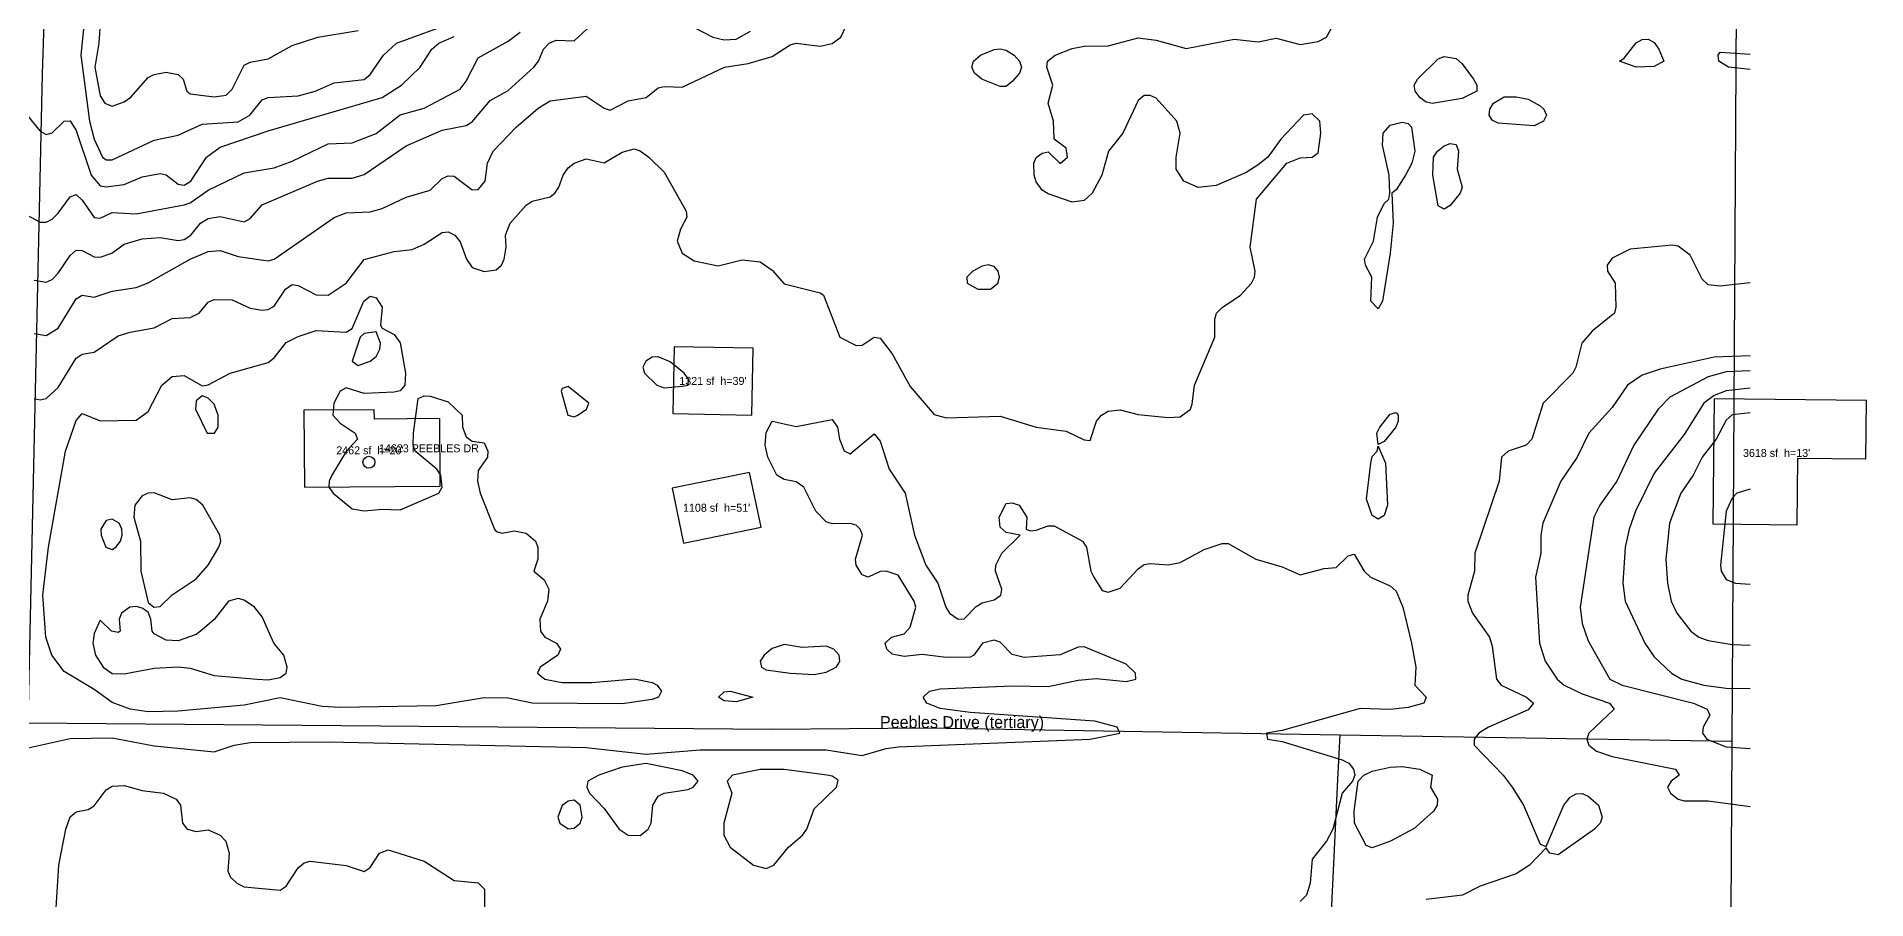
# Model space of a CAD drawing. Extents: x 425119 to 428731, y 1576976 to 1581037.
# Drawn here: x 427816 to 428731, y 1579714 to 1580146 of the extents above; entities that cross this region are included whole.
import ezdxf
from ezdxf.enums import TextEntityAlignment as Align

# ---------------------------------------------------------------- set-up
doc = ezdxf.new("R2010")
doc.units = 21
doc.header["$MEASUREMENT"] = 0
for name, color, linetype in [('A-BLDG-ANNO', 1, 'Continuous'), ('A-BLDG-FTPT', 1, 'Continuous'), ('C-ROAD-ANNO', 7, 'Continuous'), ('C-ROAD-CNTR', 7, 'Continuous'), ('C-TOPO-MAJR', 3, 'Continuous'), ('C-TOPO-MINR', 8, 'Continuous'), ('G-ANNO-ADDR', 2, 'Continuous'), ('G-ANNO-AOI', 6, 'Continuous')]:
    doc.layers.add(name, color=color, linetype=linetype)

msp = doc.modelspace()

# ---------------------------------------------------------------- linework, layer by layer
at = {"layer": 'A-BLDG-FTPT'}
for points, elevation in [([(428133.74, 1579957.28), (428173.31, 1579956.5), (428173.95, 1579989.87), (428134.42, 1579990.65)], 80.55), ([(427949.61, 1579920.41), (428017.54, 1579920.92), (428017.29, 1579954.7), (427984.61, 1579954.46), (427984.54, 1579959.18), (427949.3, 1579958.92)], 80.03), ([(428654.49, 1579964.58), (428653.8, 1579902.15), (428695.93, 1579901.64), (428696.32, 1579935.02), (428730.21, 1579934.64), (428730.55, 1579963.73)], 85.63), ([(428133.48, 1579919.9), (428139.19, 1579892.45), (428177.91, 1579900.4), (428172.2, 1579927.85)], 80.71)]:
    msp.add_lwpolyline(points, close=True, dxfattribs=dict(at, elevation=elevation))
at = {"layer": 'C-ROAD-CNTR'}
for points in [[(427838.36, 1580980.85), (427836.8, 1580823.09), (427835.19, 1580660.49), (427831.02, 1580526.3), (427829.23, 1580468.89), (427819.33, 1580152.45), (427818.54, 1580127.15), (427811.28, 1579802.66)], [(427811.28, 1579802.66), (428183.43, 1579799.53), (428260.4, 1579800.17), (428467.24, 1579796.68), (428663.45, 1579793.4)], [(428467.24, 1579796.68), (428466.15, 1579774.36), (428461.55, 1579679.77), (428446.09, 1579663.07), (428413.7, 1579647.59), (428347.05, 1579617.4), (428316.17, 1579590.42)]]:
    msp.add_lwpolyline(points, dxfattribs=at)
at = {"layer": 'C-TOPO-MAJR'}
for points, elevation in [([(427811.5, 1580105.77), (427817.5, 1580098.39), (427820.5, 1580096.82), (427823.5, 1580097.56), (427829.5, 1580103.51), (427832.5, 1580103.55), (427835.5, 1580098.72), (427843.06, 1580076.5), (427847.5, 1580071.17), (427850.5, 1580070.59), (427859.5, 1580071.82), (427868.5, 1580075.67), (427877.5, 1580077.19), (427880.5, 1580076.55), (427886.5, 1580071.91), (427889.5, 1580071.44), (427892.9, 1580073.5), (427900.59, 1580085.5), (427907.5, 1580090.5), (427931.5, 1580098.55), (427988.5, 1580115.23), (427998.08, 1580121.5), (428007.45, 1580130.5), (428013.3, 1580139.5), (428016.86, 1580142.5), (428024.5, 1580145.79)], 85), ([(428672.5, 1580129.26), (428661.63, 1580130.5), (428656.85, 1580133.5), (428656.36, 1580136.5), (428657.5, 1580137.93), (428672.5, 1580136.85)], 80), ([(428672.5, 1579957.63), (428663.5, 1579956.57), (428660.5, 1579953.95), (428655.44, 1579944.5), (428648.38, 1579935.5), (428643.89, 1579926.5), (428637.78, 1579917.5), (428632.1, 1579902.5), (428630.24, 1579884.5), (428631.1, 1579872.5), (428632.9, 1579863.5), (428635.85, 1579857.5), (428642.84, 1579848.5), (428646.72, 1579845.5), (428651.5, 1579843.77), (428663.5, 1579841.81), (428672.5, 1579841.48)], 85), ([(427811.5, 1579790.1), (427832.5, 1579794.72), (427853.5, 1579795.17), (427874.5, 1579791.11), (427904.5, 1579788.05), (427914.45, 1579791.5), (427922.5, 1579792.76), (427961.5, 1579793.16), (428090.5, 1579790.23), (428120.5, 1579786.88), (428147.5, 1579789.11), (428210.5, 1579789.07), (428228.5, 1579786.25), (428240.5, 1579789.75), (428246.5, 1579790.55), (428342.5, 1579794.4), (428357.33, 1579797.5), (428355.97, 1579800.5), (428344.79, 1579803.5), (428282.5, 1579807.81), (428267.5, 1579809.8), (428260.85, 1579812.5), (428258.92, 1579815.5), (428262.17, 1579818.5), (428267.5, 1579819.7), (428303.5, 1579821.15), (428321.5, 1579820.78), (428336.5, 1579823.89), (428345.5, 1579824.77), (428360.5, 1579823.21), (428365.32, 1579824.5), (428365.05, 1579827.5), (428360.5, 1579831.92), (428339.5, 1579840.62), (428336.5, 1579840.38), (428327.5, 1579836.55), (428309.5, 1579835.27), (428303.5, 1579836.81), (428297.5, 1579842.97), (428294.5, 1579844.03), (428288.71, 1579842.5), (428284.31, 1579836.5), (428282.5, 1579835.51), (428270.5, 1579835.35), (428258.5, 1579836.79), (428249.5, 1579835.71), (428243.5, 1579837.03), (428240.73, 1579839.5), (428239.97, 1579842.5), (428243.08, 1579845.5), (428249.5, 1579847.11), (428252.5, 1579850.5), (428255.34, 1579860.5), (428254.52, 1579863.5), (428246.5, 1579876.49), (428240.5, 1579878.48), (428237.5, 1579878.28), (428231.5, 1579875.5), (428228.5, 1579876.6), (428225.55, 1579881.5), (428225.11, 1579884.5), (428228.65, 1579896.5), (428227.55, 1579899.5), (428225.5, 1579901.39), (428222.5, 1579902.34), (428213.5, 1579902.17), (428210.5, 1579903.04), (428205.26, 1579908.5), (428199.38, 1579920.5), (428195.5, 1579923.04), (428189.5, 1579924.34), (428185.88, 1579926.5), (428181.35, 1579935.5), (428179.99, 1579941.5), (428180.5, 1579947.78), (428183.5, 1579953.41), (428195.5, 1579950.83), (428213.5, 1579954.31), (428216.2, 1579950.5), (428217.2, 1579944.5), (428219.5, 1579938.69), (428222.5, 1579937.14), (428234.5, 1579947.11), (428237.5, 1579943.44), (428241.99, 1579929.5), (428249.95, 1579917.5), (428254.57, 1579896.5), (428260.36, 1579881.5), (428266.36, 1579872.5), (428270.28, 1579860.5), (428272.13, 1579857.5), (428276.5, 1579854.46), (428279.5, 1579854.7), (428285.5, 1579860.8), (428288.5, 1579862.63), (428294.5, 1579864.04), (428297.75, 1579866.5), (428298.37, 1579869.5), (428295.1, 1579878.5), (428295.23, 1579881.5), (428298.25, 1579887.5), (428307.44, 1579896.5), (428300.5, 1579897.81), (428297.5, 1579900.42), (428296.94, 1579905.5), (428300.5, 1579912.29), (428303.5, 1579912.66), (428306.92, 1579911.5), (428310.73, 1579905.5), (428310.48, 1579899.5), (428312.5, 1579898.68), (428315.5, 1579898.98), (428321.5, 1579901.12), (428324.5, 1579901.08), (428338.59, 1579893.5), (428340.65, 1579890.5), (428342.87, 1579878.5), (428344.36, 1579875.5), (428348.5, 1579868.8), (428351.5, 1579867.92), (428357.5, 1579869.87), (428366.5, 1579879.7), (428369.5, 1579881.72), (428372.5, 1579882.32), (428381.5, 1579881.65), (428387.5, 1579882.79), (428399.5, 1579889.31), (428408.5, 1579892.24), (428411.5, 1579892.24), (428425.28, 1579884.5), (428438.5, 1579880.63), (428447.5, 1579876.62), (428459.5, 1579879.85), (428465.5, 1579880.33), (428471.5, 1579886.12), (428474.5, 1579886.91), (428479.49, 1579878.5), (428482.6, 1579875.5), (428492.5, 1579871.16), (428495.5, 1579868.53), (428498.72, 1579860.5), (428503.14, 1579842.5), (428505.32, 1579830.5), (428504.74, 1579821.5), (428510.49, 1579815.5), (428509.2, 1579812.5), (428501.5, 1579810.22), (428492.5, 1579809.25), (428477.5, 1579809.73), (428438.5, 1579798.82), (428430.65, 1579797.5), (428431.1, 1579794.5), (428438.5, 1579793.26), (428468.5, 1579784.17), (428471.81, 1579782.5), (428474.18, 1579779.5), (428474.84, 1579776.5), (428473.59, 1579773.5), (428468.44, 1579767.5), (428463.81, 1579749.5), (428460.61, 1579743.5), (428453.37, 1579734.5), (428452.41, 1579722.5), (428450.67, 1579716.5), (428447.5, 1579713.3)], 80)]:
    msp.add_lwpolyline(points, dxfattribs=dict(at, elevation=elevation))
at = {"layer": 'C-TOPO-MAJR', "elevation": 80}
for points in [[(428615.5, 1580130.38), (428607.15, 1580133.5), (428609.5, 1580134.96), (428615.5, 1580142.58), (428618.5, 1580144.32), (428621.5, 1580144.47), (428624.5, 1580142.71), (428626.79, 1580139.5), (428629.21, 1580133.5), (428624.5, 1580130.77), (428615.5, 1580130.38)], [(428513.5, 1580112.29), (428510.5, 1580112.89), (428507.5, 1580115.07), (428504.91, 1580118.5), (428504.43, 1580121.5), (428506.15, 1580124.5), (428516.5, 1580134.67), (428519.5, 1580135.74), (428525.5, 1580134.72), (428528.5, 1580132.15), (428534.16, 1580124.5), (428535.82, 1580121.5), (428535.78, 1580118.5), (428528.5, 1580114.77), (428513.5, 1580112.29)], [(428546.5, 1580102.38), (428543.5, 1580103.88), (428542.01, 1580106.5), (428542.32, 1580109.5), (428544.06, 1580112.5), (428549.5, 1580115.58), (428555.5, 1580115.64), (428561.5, 1580114.39), (428567.5, 1580111.09), (428569.29, 1580109.5), (428570.54, 1580106.5), (428569.15, 1580103.5), (428564.5, 1580101.08), (428546.5, 1580102.38)], [(428486.5, 1580009.63), (428482.84, 1580013.5), (428483.31, 1580025.5), (428480.19, 1580031.5), (428479.68, 1580034.5), (428484.14, 1580043.5), (428486.14, 1580055.5), (428489.5, 1580062.23), (428491.72, 1580064.5), (428492.3, 1580067.5), (428491.92, 1580076.5), (428488.66, 1580091.5), (428488.99, 1580097.5), (428492.5, 1580101.39), (428498.5, 1580102.95), (428501.5, 1580102.29), (428503.04, 1580100.5), (428504.8, 1580088.5), (428503.23, 1580082.5), (428500.03, 1580076.5), (428495.5, 1580069.15), (428493.21, 1580067.5), (428494.01, 1580052.5), (428492.47, 1580037.5), (428488.67, 1580013.5), (428486.5, 1580009.63)], [(428516.5, 1580061.04), (428513.7, 1580076.5), (428514.11, 1580085.5), (428516.08, 1580088.5), (428519.5, 1580091.08), (428522.5, 1580092.19), (428525.5, 1580091.83), (428526.67, 1580088.5), (428525.91, 1580079.5), (428528.39, 1580070.5), (428527.44, 1580067.5), (428522.5, 1580061.34), (428519.5, 1580059.36), (428516.5, 1580061.04)], [(427862.5, 1579809.47), (427853.5, 1579812.85), (427844.5, 1579819.35), (427829.5, 1579828.24), (427823.41, 1579836.5), (427820.34, 1579845.5), (427818.83, 1579866.5), (427821.7, 1579890.5), (427830.23, 1579938.5), (427835.5, 1579953.85), (427838.5, 1579957.35), (427847.5, 1579953.54), (427865.5, 1579953.96), (427871.5, 1579958.27), (427878.25, 1579971.5), (427883.5, 1579975.81), (427889.5, 1579976.3), (427898.5, 1579971.03), (427901.5, 1579971.62), (427912.55, 1579977.5), (427931.5, 1579982.85), (427934.5, 1579985.12), (427940.5, 1579992.76), (427946.5, 1579995.85), (427955.5, 1579998.84), (427970.5, 1579997.93), (427973.5, 1579999.79), (427979.37, 1580013.5), (427982.5, 1580015.87), (427985.5, 1580015.13), (427988.51, 1580010.5), (427987.72, 1580001.5), (427988.5, 1579999.97), (427994.5, 1579996.71), (427997.5, 1579992.54), (428000.18, 1579977.5), (427999.78, 1579971.5), (427997.5, 1579968.68), (427994.5, 1579967.98), (427979.5, 1579967.2), (427970.5, 1579970.05), (427967.5, 1579968.44), (427964.4, 1579962.5), (427963.8, 1579956.5), (427967.5, 1579952.4), (427974.93, 1579947.5), (427976.08, 1579944.5), (427970.5, 1579938.26), (427963.24, 1579926.5), (427961.92, 1579923.5), (427961.9, 1579920.5), (427963.93, 1579917.5), (427973.5, 1579909.55), (427979.5, 1579908.58), (427988.5, 1579909.46), (427997.5, 1579909.09), (428016.8, 1579917.5), (428018.53, 1579920.5), (428017.85, 1579926.5), (428015.84, 1579929.5), (428005.01, 1579938.5), (428004.02, 1579941.5), (428004.12, 1579947.5), (428006.5, 1579964.74), (428009.5, 1579966.16), (428012.5, 1579965.96), (428021.5, 1579963.06), (428028.54, 1579956.5), (428028.65, 1579950.5), (428030.5, 1579945.64), (428033.5, 1579943.37), (428039.5, 1579942.56), (428041.28, 1579938.5), (428041.11, 1579935.5), (428036.5, 1579928.75), (428036.11, 1579923.5), (428037.5, 1579917.5), (428044.61, 1579899.5), (428045.5, 1579898.24), (428048.5, 1579897.45), (428054.5, 1579898.65), (428060.5, 1579897.51), (428065.17, 1579893.5), (428066.31, 1579890.5), (428066.29, 1579884.5), (428064.29, 1579878.5), (428069.5, 1579874.08), (428071.78, 1579869.5), (428071.17, 1579863.5), (428067.26, 1579854.5), (428067.62, 1579848.5), (428069.8, 1579845.5), (428075.62, 1579842.5), (428077.67, 1579839.5), (428076.36, 1579836.5), (428067.54, 1579830.5), (428066.07, 1579827.5), (428069.79, 1579824.5), (428078.5, 1579822.78), (428093.5, 1579822.85), (428114.5, 1579824.68), (428123.5, 1579822.78), (428125.96, 1579821.5), (428128.16, 1579818.5), (428126.59, 1579815.5), (428123.5, 1579814.37), (428108.5, 1579812.18), (428063.5, 1579812.47), (428051.5, 1579815.03), (428039.5, 1579815.18), (428015.5, 1579811.09), (427967.5, 1579810.32), (427958.5, 1579810.84), (427937.5, 1579815.13), (427919.5, 1579811.44), (427886.5, 1579808.53), (427871.5, 1579808.05), (427862.5, 1579809.47)], [(427973.48, 1579983.5), (427976.5, 1579981.34), (427982.5, 1579983.48), (427985.5, 1579985.82), (427987.38, 1579989.5), (427987.64, 1579992.5), (427985.5, 1579998.08), (427979.5, 1579997.22), (427977.52, 1579995.5), (427973.48, 1579983.5)], [(427900.91, 1579947.5), (427904.66, 1579947.5), (427906.46, 1579950.5), (427906.52, 1579956.5), (427904.5, 1579962.02), (427901.5, 1579964.91), (427898.5, 1579966.12), (427895.5, 1579963.64), (427895.18, 1579959.5), (427900.91, 1579947.5)], [(428486.5, 1579941.8), (428485.86, 1579947.5), (428487.28, 1579950.5), (428492.5, 1579956.99), (428495.5, 1579957.82), (428496.44, 1579956.5), (428496.39, 1579953.5), (428495.24, 1579950.5), (428489.5, 1579943.26), (428486.5, 1579941.8)], [(428486.5, 1579904.48), (428483.5, 1579906.23), (428480.57, 1579914.5), (428482.73, 1579932.5), (428483.5, 1579935.7), (428485.94, 1579938.5), (428486.5, 1579940.91), (428490.13, 1579932.5), (428491.19, 1579911.5), (428489.5, 1579906.29), (428486.5, 1579904.48)], [(427874.39, 1579860.5), (427877.5, 1579860.73), (427883.5, 1579866.62), (427895.5, 1579874.7), (427901.49, 1579881.5), (427906.9, 1579890.5), (427907.79, 1579893.5), (427907.29, 1579896.5), (427898.81, 1579911.5), (427895.5, 1579914.3), (427892.5, 1579915.09), (427883.5, 1579914.04), (427874.5, 1579917.55), (427871.5, 1579917.47), (427868.5, 1579916.11), (427864.85, 1579911.5), (427864.4, 1579905.5), (427867.66, 1579893.5), (427867.77, 1579878.5), (427871.5, 1579862.79), (427874.39, 1579860.5)], [(427850.25, 1579890.5), (427853.5, 1579889.32), (427855.28, 1579890.5), (427857.63, 1579893.5), (427858.51, 1579896.5), (427858.41, 1579899.5), (427856.95, 1579902.5), (427853.5, 1579904.41), (427850.5, 1579903.73), (427847.88, 1579899.5), (427847.92, 1579896.5), (427850.25, 1579890.5)], [(427925.93, 1579824.5), (427931.5, 1579824.09), (427937.5, 1579825.33), (427940.44, 1579827.5), (427941.03, 1579830.5), (427939.36, 1579836.5), (427934.4, 1579842.5), (427928.5, 1579855.7), (427924.74, 1579860.5), (427919.5, 1579864.02), (427916.5, 1579864.76), (427911.62, 1579863.5), (427904.5, 1579854.25), (427898.5, 1579849.08), (427895.5, 1579846.83), (427886.5, 1579843.67), (427880.5, 1579844.03), (427874.5, 1579847.16), (427873.43, 1579848.5), (427872.9, 1579854.5), (427871.5, 1579857.89), (427868.5, 1579860.01), (427865.5, 1579860.73), (427862.26, 1579860.5), (427858.11, 1579857.5), (427857.04, 1579854.5), (427857.42, 1579848.5), (427856.5, 1579847.73), (427853.2, 1579848.5), (427847.5, 1579853.92), (427844.5, 1579847.31), (427843.76, 1579842.5), (427845.08, 1579836.5), (427848.97, 1579830.5), (427853.5, 1579827.24), (427859.5, 1579827.11), (427874.5, 1579829.91), (427886.5, 1579830.69), (427892.5, 1579830), (427904.5, 1579826.31), (427925.93, 1579824.5)], [(428159.5, 1579813.65), (428156.71, 1579815.5), (428159.5, 1579818.05), (428162.5, 1579818.43), (428173.79, 1579815.5), (428165.5, 1579813.08), (428159.5, 1579813.65)], [(428111.54, 1579746.5), (428117.5, 1579746.35), (428121.47, 1579749.5), (428122.93, 1579752.5), (428123.74, 1579761.5), (428126.5, 1579765.91), (428129.5, 1579767.42), (428141.5, 1579769.28), (428143.99, 1579770.5), (428146.55, 1579773.5), (428143.94, 1579776.5), (428138.5, 1579778.6), (428120.5, 1579782.35), (428108.5, 1579780.46), (428096.86, 1579776.5), (428091.39, 1579773.5), (428090.86, 1579770.5), (428092.15, 1579767.5), (428099.5, 1579759.8), (428107.01, 1579749.5), (428111.54, 1579746.5)], [(428174.09, 1579731.5), (428180.5, 1579729.78), (428184.33, 1579731.5), (428191.63, 1579740.5), (428198.67, 1579746.5), (428200.78, 1579749.5), (428204.5, 1579759.56), (428215.68, 1579770.5), (428216.5, 1579773.88), (428213.5, 1579775.96), (428210.93, 1579776.5), (428189.5, 1579779.33), (428177.5, 1579779.27), (428163.58, 1579776.5), (428161.05, 1579773.5), (428163.35, 1579767.5), (428159.26, 1579752.5), (428159.24, 1579746.5), (428162.51, 1579740.5), (428174.09, 1579731.5)], [(428483.5, 1579740.18), (428480.5, 1579741.34), (428474.66, 1579752.5), (428474.44, 1579758.5), (428476.38, 1579773.5), (428479.3, 1579776.5), (428483.5, 1579778.54), (428492.5, 1579780.5), (428498.5, 1579780.73), (428507.36, 1579779.5), (428513.49, 1579776.5), (428512.64, 1579770.5), (428516.17, 1579764.5), (428515.88, 1579761.5), (428514.05, 1579758.5), (428504.5, 1579749.77), (428492.6, 1579743.5), (428483.5, 1579740.18)], [(428077.31, 1579752.5), (428081.5, 1579749.56), (428084.5, 1579749.96), (428087.42, 1579752.5), (428088.55, 1579755.5), (428087.45, 1579761.5), (428084.5, 1579763.94), (428081.5, 1579763.53), (428078.5, 1579761.26), (428076.33, 1579755.5), (428077.31, 1579752.5)]]:
    msp.add_lwpolyline(points, close=True, dxfattribs=at)
at = {"layer": 'C-TOPO-MINR'}
for points, elevation in [([(427808.5, 1580057.69), (427817.5, 1580052.94), (427820.5, 1580052.87), (427823.5, 1580054.36), (427826.5, 1580057.48), (427832.5, 1580065.59), (427835.5, 1580066.72), (427838.5, 1580063.99), (427844.5, 1580055.33), (427847.5, 1580054.91), (427853.5, 1580057.7), (427865.5, 1580057.15), (427889.5, 1580061.6), (427892.5, 1580062.57), (427901.5, 1580068.98), (427919.5, 1580077.6), (427934.5, 1580080.15), (427943.5, 1580083.47), (427961.5, 1580092.14), (427973.5, 1580092.57), (427985.5, 1580097.2), (427997.5, 1580106.63), (428009.5, 1580109.86), (428027.5, 1580119.38), (428030.5, 1580123.38), (428036.5, 1580135.15), (428051.5, 1580143.4), (428057.5, 1580147.97)], 84), ([(427814.5, 1579964.78), (427817.5, 1579964.08), (427820.5, 1579964.82), (427826.5, 1579970.29), (427835.5, 1579985), (427838.5, 1579987), (427844.5, 1579988.01), (427856.5, 1579996.07), (427862.5, 1579998.02), (427874.5, 1580000.06), (427883.5, 1580004.8), (427892.5, 1580005.3), (427897.07, 1580007.5), (427901.5, 1580012.91), (427904.5, 1580014.24), (427913.5, 1580014.17), (427922.5, 1580009.92), (427928.5, 1580008.93), (427931.5, 1580009.26), (427934.5, 1580010.97), (427940.11, 1580019.5), (427943.5, 1580021.75), (427946.5, 1580021.21), (427955.5, 1580016.57), (427961.5, 1580016.41), (427970.5, 1580022.48), (427979.5, 1580034.22), (427994.5, 1580038.23), (428003.5, 1580039.23), (428009.5, 1580041.95), (428018.5, 1580047.81), (428021.5, 1580048.18), (428024.89, 1580046.5), (428027.5, 1580043.13), (428030.64, 1580034.5), (428033.5, 1580030.29), (428039.5, 1580028.22), (428045.5, 1580029.16), (428048.15, 1580031.5), (428049.48, 1580034.5), (428050.53, 1580040.5), (428050.11, 1580046.5), (428052.41, 1580052.5), (428060.5, 1580061.45), (428063.5, 1580063.48), (428072.5, 1580065.54), (428074.89, 1580067.5), (428076.89, 1580070.5), (428078.9, 1580076.5), (428081.5, 1580080.18), (428084.51, 1580082.5), (428090.5, 1580084.67), (428099.5, 1580082.65), (428108.5, 1580087.95), (428114.5, 1580089.57), (428117.5, 1580088.65), (428121.85, 1580085.5), (428129.5, 1580078.01), (428140.51, 1580058.5), (428140.87, 1580055.5), (428137.58, 1580049.5), (428135.96, 1580043.5), (428138.5, 1580037.39), (428144.5, 1580033.55), (428156.5, 1580031.06), (428168.5, 1580034.09), (428177.5, 1580033.11), (428183.5, 1580028.92), (428189.5, 1580022.11), (428207.5, 1580017.69), (428209.2, 1580016.5), (428217.32, 1579995.5), (428225.5, 1579991.28), (428228.5, 1579991.42), (428234.5, 1579995.5), (428237.5, 1579994.95), (428243.5, 1579987.06), (428252.5, 1579970.73), (428264.5, 1579956.71), (428270.5, 1579955.03), (428297.5, 1579955.93), (428315.5, 1579950.4), (428330.5, 1579948.41), (428339.5, 1579944.14), (428342.5, 1579943.77), (428345.63, 1579953.5), (428348.12, 1579956.5), (428351.5, 1579958.48), (428357.5, 1579959.04), (428366.5, 1579956.76), (428381.5, 1579955.21), (428387.5, 1579955.67), (428392.54, 1579959.5), (428393.5, 1579962), (428394.7, 1579971.5), (428404.8, 1579995.5), (428404.73, 1580004.5), (428405.67, 1580007.5), (428408.69, 1580010.5), (428417.5, 1580016.27), (428423.05, 1580022.5), (428424.55, 1580025.5), (428424.95, 1580028.5), (428422.48, 1580040.5), (428425.6, 1580064.5), (428440.71, 1580082.5), (428447.5, 1580085.12), (428453.5, 1580085.47), (428456.5, 1580087.62), (428457.74, 1580097.5), (428457.3, 1580103.5), (428453.5, 1580107.09), (428449.17, 1580106.5), (428437.8, 1580094.5), (428431.32, 1580085.5), (428426.5, 1580081.55), (428420.5, 1580077.74), (428405.5, 1580071.3), (428396.5, 1580070.25), (428389.22, 1580073.5), (428385.38, 1580079.5), (428385.41, 1580085.5), (428387.41, 1580097.5), (428385.86, 1580103.5), (428375.5, 1580114.89), (428372.5, 1580116.31), (428369.5, 1580116.24), (428366.5, 1580113.78), (428358.85, 1580097.5), (428351.63, 1580088.5), (428348.31, 1580076.5), (428343.5, 1580067.5), (428339.5, 1580063.84), (428333.5, 1580063.01), (428321.5, 1580067.06), (428318.5, 1580069.01), (428315.5, 1580073.11), (428314.49, 1580076.5), (428314.32, 1580082.5), (428315.5, 1580085.19), (428318.5, 1580087.5), (428321.5, 1580088.03), (428327.5, 1580082.31), (428331.08, 1580085.5), (428330.5, 1580089.93), (428324.43, 1580094.5), (428324.19, 1580103.5), (428321.5, 1580112.5), (428323.72, 1580121.5), (428320.77, 1580130.5), (428321.09, 1580133.5), (428325.01, 1580136.5), (428333.5, 1580139.79), (428339.5, 1580141), (428351.5, 1580141.1), (428366.5, 1580145.08), (428375.5, 1580143.9), (428390.5, 1580139.71), (428414.5, 1580144.48), (428426.5, 1580143.09), (428435.5, 1580144.86), (428447.5, 1580141.77), (428456.5, 1580143.34), (428460.57, 1580145.5), (428463.98, 1580151.5)], 81), ([(427814.5, 1579997.34), (427820.5, 1579996.33), (427826.5, 1579999.92), (427835.5, 1580014.63), (427838.5, 1580016.36), (427844.5, 1580015.52), (427853.5, 1580018.43), (427865.5, 1580020.33), (427871.5, 1580022.53), (427892.44, 1580034.5), (427901.5, 1580038.27), (427907.5, 1580038.79), (427916.5, 1580035.7), (427931.5, 1580033.55), (427934.5, 1580034.51), (427964.5, 1580055.2), (427970.5, 1580057.6), (427982.5, 1580058.15), (427988.5, 1580059.69), (428000.5, 1580065.49), (428012.5, 1580069.01), (428018.5, 1580074.71), (428021.5, 1580076.18), (428024.5, 1580075.9), (428033.5, 1580069.11), (428036.5, 1580069.2), (428039.93, 1580073.5), (428041.23, 1580082.5), (428044.04, 1580088.5), (428055.47, 1580100.5), (428066.5, 1580109.89), (428072.5, 1580113.63), (428090.5, 1580115.95), (428099.5, 1580109.88), (428102.5, 1580108.99), (428111.5, 1580113.59), (428120.5, 1580115.21), (428126.5, 1580120.09), (428129.5, 1580120.81), (428138.5, 1580120.38), (428159.59, 1580130.5), (428171.5, 1580132.29), (428183.5, 1580135.73), (428192.5, 1580141.54), (428195.47, 1580142.5), (428207.5, 1580140.94), (428213.5, 1580142.3), (428217.77, 1580145.5), (428220.57, 1580151.5)], 82), ([(427814.5, 1580023.93), (427820.5, 1580022.9), (427823.5, 1580024.35), (427826.5, 1580027.38), (427832.5, 1580036.26), (427835.5, 1580038.99), (427838.5, 1580038.81), (427844.5, 1580035.62), (427847.5, 1580035.42), (427853.27, 1580037.5), (427859.5, 1580041.86), (427868.5, 1580044.67), (427877.5, 1580045.23), (427886.5, 1580043.82), (427889.5, 1580044.33), (427892.78, 1580046.5), (427897.64, 1580052.5), (427901.5, 1580054.81), (427907.5, 1580055.75), (427919.5, 1580053.17), (427922.5, 1580054.71), (427928.5, 1580061.63), (427956.1, 1580073.5), (427961.5, 1580074.99), (427973.5, 1580074.98), (427979.5, 1580076.72), (428000.5, 1580091.02), (428018.5, 1580098.89), (428030.5, 1580101.33), (428033.5, 1580103.12), (428042.5, 1580113.81), (428051.5, 1580118.79), (428064.33, 1580130.5), (428066.64, 1580133.5), (428069.17, 1580139.5), (428071.97, 1580142.5), (428075.5, 1580143.92), (428084.5, 1580143.64), (428093.02, 1580151.5)], 83), ([(427839.72, 1580154.5), (427837.82, 1580136.5), (427842.14, 1580103.5), (427844.5, 1580094.48), (427848.66, 1580085.5), (427848.66, 1580085.5), (427850.5, 1580084.02), (427853.5, 1580084.04), (427874.5, 1580093.92), (427886.5, 1580096.49), (427898.5, 1580101.86), (427916.5, 1580103.13), (427922.37, 1580106.5), (427928.5, 1580114.09), (427931.5, 1580115.19), (427946.5, 1580116.15), (427954.95, 1580118.5), (427964.5, 1580122.66), (427979.5, 1580124.19), (427982.5, 1580126.82), (427989.14, 1580136.5), (427995.68, 1580142.5), (428018.5, 1580150.76)], 86), ([(427847.62, 1580154.5), (427846.91, 1580142.5), (427844.75, 1580130.5), (427847.5, 1580116.1), (427849.9, 1580112.5), (427849.9, 1580112.5), (427853.5, 1580110.92), (427859.5, 1580113.07), (427862.78, 1580115.5), (427871.5, 1580125.2), (427874.5, 1580126.83), (427880.5, 1580127.85), (427886.5, 1580126.78), (427888.91, 1580124.5), (427890.88, 1580118.5), (427892.5, 1580117.17), (427904.5, 1580115.63), (427910.5, 1580116.35), (427913.5, 1580119.38), (427919.5, 1580131.36), (427922.5, 1580132.97), (427931.5, 1580134.67), (427943.5, 1580141.26), (427956.26, 1580145.5), (427976.5, 1580148.73)], 87), ([(428144.5, 1580150.24), (428153.8, 1580145.5), (428159.5, 1580144.09), (428165.5, 1580144.35), (428172.56, 1580148.5)], 83), ([(428672.5, 1580022.59), (428657.5, 1580020.99), (428651.5, 1580021.66), (428648.5, 1580024.43), (428642.5, 1580036.38), (428636.5, 1580040.97), (428633.5, 1580041.46), (428612.5, 1580039.41), (428603.5, 1580034.9), (428600.94, 1580031.5), (428601.08, 1580028.5), (428605, 1580022.5), (428605.29, 1580010.5), (428604.57, 1580007.5), (428593.41, 1579998.5), (428588.2, 1579992.5), (428585.31, 1579980.5), (428583.8, 1579977.5), (428568.92, 1579962.5), (428563.22, 1579944.5), (428560.45, 1579941.5), (428551.44, 1579938.5), (428548.19, 1579935.5), (428546.97, 1579923.5), (428534.8, 1579887.5), (428534.58, 1579878.5), (428531.26, 1579866.5), (428531.36, 1579863.5), (428533.57, 1579857.5), (428542.14, 1579845.5), (428543.5, 1579840.89), (428545.55, 1579824.5), (428547.95, 1579821.5), (428560.65, 1579815.5), (428564.05, 1579812.5), (428561.5, 1579809.09), (428541.65, 1579800.5), (428536.81, 1579797.5), (428534.41, 1579794.5), (428534.52, 1579791.5), (428549.02, 1579776.5), (428553.5, 1579770.5), (428559.11, 1579761.5), (428567.5, 1579741.99), (428570.5, 1579740.87), (428579.29, 1579761.5), (428582.5, 1579765.47), (428585.5, 1579767.11), (428588.5, 1579767.26), (428591.5, 1579766.01), (428596.56, 1579761.5), (428598.42, 1579755.5), (428597.39, 1579752.5), (428594.63, 1579749.5), (428576.5, 1579736.6), (428572.25, 1579737.5), (428570.5, 1579740.05), (428562.15, 1579731.5), (428555.5, 1579727.13), (428537.5, 1579720.96), (428528.66, 1579716.5), (428510.5, 1579714.28)], 81), ([(428672.5, 1579986.08), (428654.5, 1579985.42), (428627.5, 1579979.42), (428618.5, 1579976.46), (428611.11, 1579971.5), (428603.5, 1579960.23), (428591.75, 1579947.5), (428585.97, 1579935.5), (428577.83, 1579923.5), (428568.78, 1579902.5), (428567.79, 1579896.5), (428567.84, 1579887.5), (428565.06, 1579875.5), (428567.19, 1579842.5), (428569.96, 1579833.5), (428575.89, 1579824.5), (428579.41, 1579821.5), (428588.5, 1579817.16), (428602.06, 1579812.5), (428604.42, 1579809.5), (428591.73, 1579797.5), (428590.75, 1579794.5), (428591.77, 1579791.5), (428595.61, 1579788.5), (428603.5, 1579785.84), (428635.1, 1579779.5), (428636.89, 1579776.5), (428632.97, 1579773.5), (428631.1, 1579770.5), (428632.56, 1579767.5), (428636.5, 1579764.46), (428639.5, 1579763.68), (428651.5, 1579763.64), (428672.5, 1579760.74)], 82), ([(428672.5, 1579978.69), (428660.5, 1579978.06), (428651.5, 1579975.55), (428632.29, 1579965.5), (428626.4, 1579959.5), (428614.32, 1579941.5), (428605.85, 1579923.5), (428597.34, 1579911.5), (428594.35, 1579905.5), (428587.4, 1579860.5), (428588.5, 1579852.25), (428591.5, 1579843.66), (428602.27, 1579824.5), (428608.48, 1579821.5), (428644.03, 1579812.5), (428650.96, 1579809.5), (428652.33, 1579806.5), (428648.95, 1579800.5), (428648.61, 1579797.5), (428650.78, 1579794.5), (428660.5, 1579790.61), (428672.5, 1579789.8)], 83), ([(428672.5, 1579970), (428660.5, 1579968.6), (428654.5, 1579966.31), (428649.21, 1579962.5), (428639.5, 1579946.71), (428624.5, 1579927.5), (428615.16, 1579908.5), (428611.97, 1579899.5), (428610.02, 1579890.5), (428608.82, 1579872.5), (428610, 1579863.5), (428619.69, 1579842.5), (428624.5, 1579835.65), (428633.11, 1579827.5), (428638.25, 1579824.5), (428649.24, 1579821.5), (428660.5, 1579819.91), (428672.5, 1579819.83)], 84), ([(428672.5, 1579919.37), (428665.73, 1579917.5), (428663.5, 1579914.94), (428660.5, 1579908.44), (428657.55, 1579881.5), (428657.88, 1579878.5), (428660.5, 1579874.27), (428665.15, 1579872.5), (428672.5, 1579872.03)], 86), ([(427822.31, 1579659.5), (427826.81, 1579731.5), (427830.32, 1579749.5), (427832.5, 1579755.68), (427835.5, 1579758.1), (427841.5, 1579759.37), (427844.5, 1579761.05), (427850.5, 1579769.21), (427853.5, 1579770.95), (427859.5, 1579771.23), (427868.5, 1579768.84), (427879.17, 1579767.5), (427885.55, 1579764.5), (427887.6, 1579761.5), (427888.62, 1579752.5), (427891.02, 1579749.5), (427895.5, 1579748.36), (427901.5, 1579749.13), (427907.43, 1579746.5), (427910.3, 1579743.5), (427912.01, 1579737.5), (427911.38, 1579728.5), (427912.58, 1579725.5), (427915.77, 1579722.5), (427919.5, 1579720.65), (427937.5, 1579718.95), (427940.5, 1579720.89), (427946.5, 1579730.08), (427949.5, 1579732.62), (427952.5, 1579733.47), (427970.5, 1579731.26), (427979.5, 1579728.37), (427982.5, 1579730.26), (427987.13, 1579737.5), (427991.5, 1579739.18), (428009.5, 1579733.54), (428024.5, 1579723.87), (428036.5, 1579722.65), (428039.68, 1579719.5), (428039.71, 1579707.5)], 79)]:
    msp.add_lwpolyline(points, dxfattribs=dict(at, elevation=elevation))
for points, elevation in [([(428297.5, 1580120.75), (428288.27, 1580124.5), (428284.7, 1580127.5), (428283.3, 1580130.5), (428284.21, 1580133.5), (428287.7, 1580136.5), (428294.5, 1580139.33), (428297.5, 1580139.58), (428300.5, 1580138.93), (428304.39, 1580136.5), (428307.08, 1580133.5), (428308.17, 1580130.5), (428307.08, 1580127.5), (428303.5, 1580123.19), (428300.5, 1580120.76), (428297.5, 1580120.75)], 81), ([(428286.23, 1580019.5), (428292.64, 1580019.5), (428296.36, 1580022.5), (428297.09, 1580025.5), (428296.46, 1580028.5), (428294.5, 1580030.79), (428291.5, 1580031.67), (428288.5, 1580030.94), (428283.83, 1580028.5), (428280.84, 1580025.5), (428280.99, 1580022.5), (428286.23, 1580019.5)], 82), ([(428125.77, 1579971.5), (428129.5, 1579970.13), (428138.5, 1579970.92), (428141.47, 1579971.5), (428141.67, 1579974.5), (428139.49, 1579977.5), (428132.5, 1579983.04), (428126.5, 1579985.56), (428123.5, 1579985.43), (428120.24, 1579983.5), (428118.86, 1579980.5), (428119.71, 1579977.5), (428125.77, 1579971.5)], 81), ([(428081.27, 1579956.5), (428084.5, 1579955.67), (428086.25, 1579956.5), (428090.62, 1579959.5), (428091.73, 1579962.5), (428081.5, 1579970.86), (428078.5, 1579969.79), (428077.97, 1579968.5), (428081.27, 1579956.5)], 81), ([(428192.46, 1579827.5), (428204.5, 1579826.87), (428210.5, 1579827.98), (428215.39, 1579830.5), (428216.5, 1579831.96), (428217.3, 1579833.5), (428216.94, 1579836.5), (428214.36, 1579839.5), (428210.5, 1579840.92), (428198.5, 1579840.23), (428189.5, 1579841.79), (428183.5, 1579839.85), (428179.42, 1579836.5), (428177.53, 1579833.5), (428178.09, 1579830.5), (428180.5, 1579829.05), (428192.46, 1579827.5)], 81)]:
    msp.add_lwpolyline(points, close=True, dxfattribs=dict(at, elevation=elevation))
at = {"layer": 'G-ANNO-ADDR'}
msp.add_circle((427981.88, 1579932.87), 3, dxfattribs=at)
at = {"layer": 'G-ANNO-AOI'}
msp.add_lwpolyline([(428646.7, 1576976.16), (428670.47, 1580975.86), (425143.3, 1580996.99), (425119.16, 1576997.28), (428646.7, 1576976.16)], close=True, dxfattribs=at)

# ---------------------------------------------------------------- texts
at = {"layer": 'A-BLDG-ANNO'}
for s, p in [("1321 sf  h=39'", (428153.85, 1579973.57)), ("2462 sf  h=20'", (427982.33, 1579938.85)), ("3618 sf  h=13'", (428685.63, 1579937.55)), ("1108 sf  h=51'", (428155.7, 1579910.15))]:
    msp.add_text(s, height=4, dxfattribs=at).set_placement(p, align=Align.MIDDLE_CENTER)
at = {"layer": 'C-ROAD-ANNO'}
msp.add_text('Peebles Drive (tertiary)', height=6, dxfattribs=at).set_placement((428237.38, 1579799.98))
at = {"layer": 'G-ANNO-ADDR'}
msp.add_text('14623 PEEBLES DR', height=4, dxfattribs=at).set_placement((427986.88, 1579937.87))

doc.saveas('drawing.dxf')
